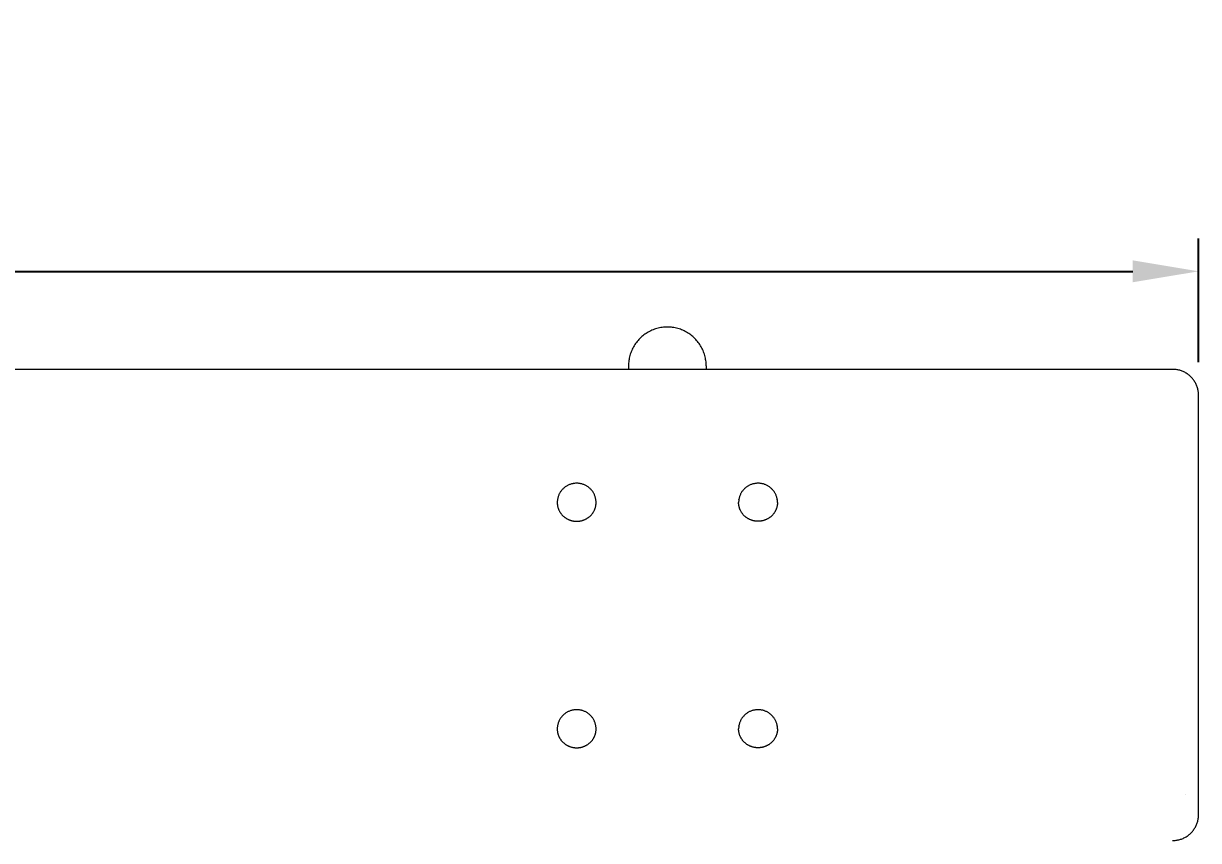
# Model space of a CAD drawing. Header units: inches. Extents: x -9 to 187, y -3 to 135.
# Drawn here: x 74.65 to 92.5, y 122.7 to 135.11 of the extents above; entities that cross this region are included whole.
import ezdxf

# ---------------------------------------------------------------- set-up
doc = ezdxf.new("R2010")
doc.units = ezdxf.units.IN
doc.layers.add('ZANO_R', color=7, linetype='Continuous', lineweight=0)
doc.layers.add('ZANO_W', color=1, linetype='Continuous', lineweight=0)
doc.styles.get("Standard").update_dxf_attribs({"font": 'arial.ttf'})
doc.dimstyles.new('amerykanie', dxfattribs={"dimtxt": 50, "dimasz": 50, "dimexe": 0.5, "dimexo": 0.5, "dimgap": 1, "dimtad": 1, "dimdec": 0, "dimzin": 0, "dimlunit": 5, "dimtxsty": 'Standard', "dimcen": 0.09, "dimclrd": 1, "dimclre": 1, "dimclrt": 1, "dimazin": 0, "dimtfac": 1, "dimtdec": 0, "dimtmove": 0, "dimatfit": 3, "dimfxl": 1, "dimtzin": 0, "dimarcsym": 1})

# ---------------------------------------------------------------- blocks, each defined once
blk = doc.blocks.new('*D356')
at = {"layer": 'ZANO_W', "color": 1, "lineweight": -2}
for p, q in [((-1.945, 129.968), (-1.945, 131.845)), ((92.504, 129.968), (92.504, 131.845)), ((-0.945, 131.345), (91.504, 131.345))]:
    blk.add_line(p, q, dxfattribs=at)
at = {"layer": 'ZANO_W', "color": 1}
for points in [[(-0.945, 131.512), (-0.945, 131.179), (-1.945, 131.345)], [(91.504, 131.179), (91.504, 131.512), (92.504, 131.345)]]:
    blk.add_solid(points, dxfattribs=at)
at = {"layer": 'ZANO_W', "color": 1, "insert": (45.279, 132.686), "char_height": 1.625, "attachment_point": 5}
blk.add_mtext('94 7/16', dxfattribs=at)

msp = doc.modelspace()

# ---------------------------------------------------------------- linework, layer by layer
at = {"layer": 'ZANO_R'}
for p, q in [((84.0301, 130.33974), (84.0156, 130.32573)), ((84.04507, 130.35325), (84.0301, 130.33974)), ((84.06049, 130.36624), (84.04507, 130.35325)), ((84.07635, 130.3787), (84.06049, 130.36624)), ((84.09262, 130.3906), (84.07635, 130.3787)), ((84.10929, 130.40195), (84.09262, 130.3906)), ((84.12634, 130.41272), (84.10929, 130.40195)), ((84.14374, 130.4229), (84.12634, 130.41272)), ((84.16149, 130.43248), (84.14374, 130.4229)), ((84.17954, 130.44145), (84.16149, 130.43248)), ((84.1979, 130.4498), (84.17954, 130.44145)), ((84.21653, 130.45751), (84.1979, 130.4498)), ((84.23541, 130.46459), (84.21653, 130.45751)), ((84.25452, 130.47102), (84.23541, 130.46459)), ((84.27384, 130.47679), (84.25452, 130.47102)), ((84.29335, 130.4819), (84.27384, 130.47679)), ((84.31302, 130.48633), (84.29335, 130.4819)), ((84.33283, 130.4901), (84.31302, 130.48633)), ((84.35275, 130.49319), (84.33283, 130.4901)), ((84.37277, 130.49559), (84.35275, 130.49319)), ((84.39286, 130.49731), (84.37277, 130.49559)), ((84.413, 130.49834), (84.39286, 130.49731)), ((84.43316, 130.49869), (84.413, 130.49834)), ((84.45332, 130.49834), (84.43316, 130.49869)), ((84.47346, 130.49731), (84.45332, 130.49834)), ((84.49355, 130.49559), (84.47346, 130.49731)), ((84.51357, 130.49319), (84.49355, 130.49559)), ((84.5335, 130.4901), (84.51357, 130.49319)), ((84.55331, 130.48633), (84.5335, 130.4901)), ((84.57297, 130.4819), (84.55331, 130.48633)), ((84.59248, 130.47679), (84.57297, 130.4819)), ((84.6118, 130.47102), (84.59248, 130.47679)), ((84.63091, 130.46459), (84.6118, 130.47102)), ((84.64979, 130.45751), (84.63091, 130.46459)), ((84.66842, 130.4498), (84.64979, 130.45751)), ((84.68678, 130.44145), (84.66842, 130.4498)), ((84.70484, 130.43248), (84.68678, 130.44145)), ((84.72258, 130.4229), (84.70484, 130.43248)), ((84.73998, 130.41272), (84.72258, 130.4229)), ((84.75703, 130.40195), (84.73998, 130.41272)), ((84.7737, 130.3906), (84.75703, 130.40195)), ((84.78997, 130.3787), (84.7737, 130.3906)), ((84.80583, 130.36624), (84.78997, 130.3787)), ((84.82125, 130.35325), (84.80583, 130.36624)), ((84.83622, 130.33974), (84.82125, 130.35325)), ((84.85072, 130.32573), (84.83622, 130.33974)), ((83.89988, 130.16179), (83.89153, 130.14343)), ((83.90885, 130.17985), (83.89988, 130.16179)), ((83.91843, 130.19759), (83.90885, 130.17985)), ((83.92861, 130.21499), (83.91843, 130.19759)), ((83.93938, 130.23204), (83.92861, 130.21499)), ((83.95073, 130.24871), (83.93938, 130.23204)), ((83.96264, 130.26498), (83.95073, 130.24871)), ((83.97509, 130.28084), (83.96264, 130.26498)), ((83.98808, 130.29626), (83.97509, 130.28084)), ((84.00159, 130.31123), (83.98808, 130.29626)), ((84.0156, 130.32573), (84.00159, 130.31123)), ((84.86473, 130.31123), (84.85072, 130.32573)), ((84.87824, 130.29626), (84.86473, 130.31123)), ((84.89123, 130.28084), (84.87824, 130.29626)), ((84.90369, 130.26498), (84.89123, 130.28084)), ((84.91559, 130.24871), (84.90369, 130.26498)), ((84.92694, 130.23204), (84.91559, 130.24871)), ((84.93771, 130.21499), (84.92694, 130.23204)), ((84.94789, 130.19759), (84.93771, 130.21499)), ((84.95747, 130.17985), (84.94789, 130.19759)), ((84.96644, 130.16179), (84.95747, 130.17985)), ((84.97479, 130.14343), (84.96644, 130.16179)), ((83.84815, 129.98858), (83.84574, 129.96856)), ((83.85123, 130.0085), (83.84815, 129.98858)), ((83.855, 130.02831), (83.85123, 130.0085)), ((83.85944, 130.04798), (83.855, 130.02831)), ((83.86454, 130.06749), (83.85944, 130.04798)), ((83.87031, 130.08681), (83.86454, 130.06749)), ((83.87674, 130.10592), (83.87031, 130.08681)), ((83.88382, 130.1248), (83.87674, 130.10592)), ((83.89153, 130.14343), (83.88382, 130.1248)), ((84.98251, 130.1248), (84.97479, 130.14343)), ((84.98958, 130.10592), (84.98251, 130.1248)), ((84.99601, 130.08681), (84.98958, 130.10592)), ((85.00178, 130.06749), (84.99601, 130.08681)), ((85.00689, 130.04798), (85.00178, 130.06749)), ((85.01133, 130.02831), (85.00689, 130.04798)), ((85.01509, 130.0085), (85.01133, 130.02831)), ((85.01818, 129.98858), (85.01509, 130.0085)), ((85.02058, 129.96856), (85.01818, 129.98858)), ((92.10987, 129.85596), (57.07259, 129.85596)), ((83.84299, 129.92833), (83.84265, 129.90817)), ((83.84265, 129.90817), (83.84265, 129.9081)), ((83.84265, 129.90812), (83.84265, 129.90656)), ((83.84265, 129.90656), (83.84265, 129.9049)), ((83.84265, 129.9049), (83.84265, 129.85596)), ((83.84402, 129.94847), (83.84299, 129.92833)), ((83.84574, 129.96856), (83.84402, 129.94847)), ((85.0223, 129.94847), (85.02058, 129.96856)), ((85.02333, 129.92833), (85.0223, 129.94847)), ((85.02368, 129.90817), (85.02333, 129.92833)), ((85.02368, 129.90817), (85.02368, 129.9081)), ((85.02368, 129.90812), (85.02368, 129.90656)), ((85.02368, 129.90656), (85.02368, 129.9049)), ((85.02368, 129.9049), (85.02368, 129.85596)), ((92.12351, 129.85582), (92.10987, 129.85596)), ((92.13714, 129.8552), (92.12351, 129.85582)), ((92.15073, 129.85412), (92.13714, 129.8552)), ((92.16428, 129.85255), (92.15073, 129.85412)), ((92.17777, 129.85052), (92.16428, 129.85255)), ((92.19118, 129.84801), (92.17777, 129.85052)), ((92.2045, 129.84504), (92.19118, 129.84801)), ((92.2177, 129.84161), (92.2045, 129.84504)), ((92.23077, 129.83772), (92.2177, 129.84161)), ((92.2437, 129.83337), (92.23077, 129.83772)), ((92.25647, 129.82858), (92.2437, 129.83337)), ((92.26907, 129.82334), (92.25647, 129.82858)), ((92.28147, 129.81767), (92.26907, 129.82334)), ((92.29367, 129.81156), (92.28147, 129.81767)), ((92.30565, 129.80504), (92.29367, 129.81156)), ((92.31739, 129.7981), (92.30565, 129.80504)), ((92.32889, 129.79075), (92.31739, 129.7981)), ((92.34012, 129.78301), (92.32889, 129.79075)), ((92.35108, 129.77488), (92.34012, 129.78301)), ((92.36174, 129.76638), (92.35108, 129.77488)), ((92.3721, 129.7575), (92.36174, 129.76638)), ((92.38214, 129.74827), (92.3721, 129.7575)), ((92.39186, 129.7387), (92.38214, 129.74827)), ((92.40124, 129.72879), (92.39186, 129.7387)), ((92.41026, 129.71856), (92.40124, 129.72879)), ((92.41892, 129.70803), (92.41026, 129.71856)), ((92.42721, 129.69719), (92.41892, 129.70803)), ((92.43512, 129.68608), (92.42721, 129.69719)), ((92.44263, 129.67469), (92.43512, 129.68608)), ((92.44975, 129.66305), (92.44263, 129.67469)), ((92.45645, 129.65117), (92.44975, 129.66305)), ((92.46273, 129.63906), (92.45645, 129.65117)), ((92.46859, 129.62674), (92.46273, 129.63906)), ((92.47401, 129.61422), (92.46859, 129.62674)), ((92.47899, 129.60153), (92.47401, 129.61422)), ((92.48353, 129.58866), (92.47899, 129.60153)), ((92.48761, 129.57565), (92.48353, 129.58866)), ((92.49124, 129.5625), (92.48761, 129.57565)), ((92.49441, 129.54923), (92.49124, 129.5625)), ((92.49711, 129.53586), (92.49441, 129.54923)), ((92.49934, 129.5224), (92.49711, 129.53586)), ((92.5011, 129.50887), (92.49934, 129.5224)), ((92.50239, 129.49529), (92.5011, 129.50887)), ((92.50321, 129.48168), (92.50239, 129.49529)), ((92.50355, 129.46804), (92.50321, 129.48168)), ((92.50355, 123.35357), (92.50355, 129.46804)), ((82.8236, 128.01524), (82.81738, 128.00713)), ((82.83009, 128.02313), (82.8236, 128.01524)), ((82.83686, 128.03079), (82.83009, 128.02313)), ((82.8439, 128.03821), (82.83686, 128.03079)), ((82.85118, 128.04538), (82.8439, 128.03821)), ((82.85872, 128.05229), (82.85118, 128.04538)), ((82.86649, 128.05894), (82.85872, 128.05229)), ((82.87448, 128.06531), (82.86649, 128.05894)), ((82.8827, 128.07139), (82.87448, 128.06531)), ((82.89112, 128.07719), (82.8827, 128.07139)), ((82.89974, 128.08268), (82.89112, 128.07719)), ((82.90854, 128.08788), (82.89974, 128.08268)), ((82.91752, 128.09276), (82.90854, 128.08788)), ((82.92667, 128.09733), (82.91752, 128.09276)), ((82.93597, 128.10157), (82.92667, 128.09733)), ((82.94541, 128.10549), (82.93597, 128.10157)), ((82.95498, 128.10908), (82.94541, 128.10549)), ((82.96467, 128.11233), (82.95498, 128.10908)), ((82.97447, 128.11524), (82.96467, 128.11233)), ((82.98437, 128.1178), (82.97447, 128.11524)), ((82.99435, 128.12002), (82.98437, 128.1178)), ((83.0044, 128.12189), (82.99435, 128.12002)), ((83.01451, 128.12341), (83.0044, 128.12189)), ((83.02466, 128.12457), (83.01451, 128.12341)), ((83.03486, 128.12538), (83.02466, 128.12457)), ((83.04507, 128.12584), (83.03486, 128.12538)), ((83.05529, 128.12593), (83.04507, 128.12584)), ((83.06551, 128.12584), (83.05529, 128.12593)), ((83.07572, 128.12538), (83.06551, 128.12584)), ((83.08592, 128.12457), (83.07572, 128.12538)), ((83.09607, 128.12341), (83.08592, 128.12457)), ((83.10618, 128.12189), (83.09607, 128.12341)), ((83.11623, 128.12002), (83.10618, 128.12189)), ((83.12621, 128.1178), (83.11623, 128.12002)), ((83.13611, 128.11524), (83.12621, 128.1178)), ((83.14591, 128.11233), (83.13611, 128.11524)), ((83.1556, 128.10908), (83.14591, 128.11233)), ((83.16517, 128.10549), (83.1556, 128.10908)), ((83.17461, 128.10157), (83.16517, 128.10549)), ((83.18391, 128.09733), (83.17461, 128.10157)), ((83.19306, 128.09276), (83.18391, 128.09733)), ((83.20204, 128.08788), (83.19306, 128.09276)), ((83.21084, 128.08268), (83.20204, 128.08788)), ((83.21946, 128.07719), (83.21084, 128.08268)), ((83.22788, 128.07139), (83.21946, 128.07719)), ((83.2361, 128.06531), (83.22788, 128.07139)), ((83.24409, 128.05894), (83.2361, 128.06531)), ((83.25186, 128.05229), (83.24409, 128.05894)), ((83.2594, 128.04538), (83.25186, 128.05229)), ((83.26668, 128.03821), (83.2594, 128.04538)), ((83.27372, 128.03079), (83.26668, 128.03821)), ((83.28049, 128.02313), (83.27372, 128.03079)), ((83.28698, 128.01524), (83.28049, 128.02313)), ((83.2932, 128.00713), (83.28698, 128.01524)), ((85.57934, 128.01524), (85.57312, 128.00713)), ((85.58584, 128.02313), (85.57934, 128.01524)), ((85.59261, 128.03079), (85.58584, 128.02313)), ((85.59964, 128.03821), (85.59261, 128.03079)), ((85.60693, 128.04538), (85.59964, 128.03821)), ((85.61446, 128.05229), (85.60693, 128.04538)), ((85.62223, 128.05894), (85.61446, 128.05229)), ((85.63023, 128.06531), (85.62223, 128.05894)), ((85.63844, 128.07139), (85.63023, 128.06531)), ((85.64686, 128.07719), (85.63844, 128.07139)), ((85.65548, 128.08268), (85.64686, 128.07719)), ((85.66428, 128.08788), (85.65548, 128.08268)), ((85.67326, 128.09276), (85.66428, 128.08788)), ((85.68241, 128.09733), (85.67326, 128.09276)), ((85.69171, 128.10157), (85.68241, 128.09733)), ((85.70115, 128.10549), (85.69171, 128.10157)), ((85.71072, 128.10908), (85.70115, 128.10549)), ((85.72042, 128.11233), (85.71072, 128.10908)), ((85.73022, 128.11524), (85.72042, 128.11233)), ((85.74011, 128.1178), (85.73022, 128.11524)), ((85.75009, 128.12002), (85.74011, 128.1178)), ((85.76014, 128.12189), (85.75009, 128.12002)), ((85.77025, 128.12341), (85.76014, 128.12189)), ((85.78041, 128.12457), (85.77025, 128.12341)), ((85.7906, 128.12538), (85.78041, 128.12457)), ((85.80081, 128.12584), (85.7906, 128.12538)), ((85.81103, 128.12593), (85.80081, 128.12584)), ((85.82125, 128.12584), (85.81103, 128.12593)), ((85.83147, 128.12538), (85.82125, 128.12584)), ((85.84166, 128.12457), (85.83147, 128.12538)), ((85.85181, 128.12341), (85.84166, 128.12457)), ((85.86192, 128.12189), (85.85181, 128.12341)), ((85.87197, 128.12002), (85.86192, 128.12189)), ((85.88195, 128.1178), (85.87197, 128.12002)), ((85.89185, 128.11524), (85.88195, 128.1178)), ((85.90165, 128.11233), (85.89185, 128.11524)), ((85.91134, 128.10908), (85.90165, 128.11233)), ((85.92091, 128.10549), (85.91134, 128.10908)), ((85.93035, 128.10157), (85.92091, 128.10549)), ((85.93965, 128.09733), (85.93035, 128.10157)), ((85.9488, 128.09276), (85.93965, 128.09733)), ((85.95778, 128.08788), (85.9488, 128.09276)), ((85.96659, 128.08268), (85.95778, 128.08788)), ((85.9752, 128.07719), (85.96659, 128.08268)), ((85.98363, 128.07139), (85.9752, 128.07719)), ((85.99184, 128.06531), (85.98363, 128.07139)), ((85.99984, 128.05894), (85.99184, 128.06531)), ((86.00761, 128.05229), (85.99984, 128.05894)), ((86.01514, 128.04538), (86.00761, 128.05229)), ((86.02243, 128.03821), (86.01514, 128.04538)), ((86.02946, 128.03079), (86.02243, 128.03821)), ((86.03623, 128.02313), (86.02946, 128.03079)), ((86.04273, 128.01524), (86.03623, 128.02313)), ((86.04894, 128.00713), (86.04273, 128.01524)), ((82.7603, 127.84567), (82.76003, 127.83545)), ((82.76003, 127.83545), (82.76011, 127.82908)), ((82.76091, 127.85587), (82.7603, 127.84567)), ((82.76189, 127.86605), (82.76091, 127.85587)), ((82.76322, 127.87618), (82.76189, 127.86605)), ((82.76378, 127.88096), (82.76276, 127.87434)), ((82.7649, 127.88626), (82.76322, 127.87618)), ((82.76693, 127.89628), (82.7649, 127.88626)), ((82.76932, 127.90622), (82.76693, 127.89628)), ((82.77204, 127.91608), (82.76932, 127.90622)), ((82.77511, 127.92583), (82.77204, 127.91608)), ((82.77852, 127.93547), (82.77511, 127.92583)), ((82.78226, 127.94498), (82.77852, 127.93547)), ((82.78633, 127.95436), (82.78226, 127.94498)), ((82.79073, 127.96359), (82.78633, 127.95436)), ((82.79544, 127.97266), (82.79073, 127.96359)), ((82.80047, 127.98156), (82.79544, 127.97266)), ((82.80581, 127.99027), (82.80047, 127.98156)), ((82.81145, 127.9988), (82.80581, 127.99027)), ((82.81738, 128.00713), (82.81145, 127.9988)), ((83.29913, 127.9988), (83.2932, 128.00713)), ((83.30477, 127.99027), (83.29913, 127.9988)), ((83.31011, 127.98156), (83.30477, 127.99027)), ((83.31514, 127.97266), (83.31011, 127.98156)), ((83.31985, 127.96359), (83.31514, 127.97266)), ((83.32425, 127.95436), (83.31985, 127.96359)), ((83.32832, 127.94498), (83.32425, 127.95436)), ((83.33206, 127.93547), (83.32832, 127.94498)), ((83.33547, 127.92583), (83.33206, 127.93547)), ((83.33854, 127.91608), (83.33547, 127.92583)), ((83.34126, 127.90622), (83.33854, 127.91608)), ((83.34365, 127.89628), (83.34126, 127.90622)), ((83.34568, 127.88626), (83.34365, 127.89628)), ((83.34736, 127.87618), (83.34568, 127.88626)), ((83.34782, 127.87434), (83.3468, 127.88096)), ((83.34869, 127.86605), (83.34736, 127.87618)), ((83.34967, 127.85587), (83.34869, 127.86605)), ((83.35028, 127.84567), (83.34967, 127.85587)), ((83.35055, 127.83545), (83.35028, 127.84567)), ((83.35047, 127.82908), (83.35055, 127.83545)), ((85.51604, 127.84567), (85.51578, 127.83545)), ((85.51585, 127.82908), (85.51578, 127.83545)), ((85.51666, 127.85587), (85.51604, 127.84567)), ((85.51763, 127.86605), (85.51666, 127.85587)), ((85.51896, 127.87618), (85.51763, 127.86605)), ((85.51851, 127.87434), (85.51952, 127.88096)), ((85.52064, 127.88626), (85.51896, 127.87618)), ((85.52268, 127.89628), (85.52064, 127.88626)), ((85.52506, 127.90622), (85.52268, 127.89628)), ((85.52778, 127.91608), (85.52506, 127.90622)), ((85.53085, 127.92583), (85.52778, 127.91608)), ((85.53426, 127.93547), (85.53085, 127.92583)), ((85.538, 127.94498), (85.53426, 127.93547)), ((85.54207, 127.95436), (85.538, 127.94498)), ((85.54647, 127.96359), (85.54207, 127.95436)), ((85.55119, 127.97266), (85.54647, 127.96359)), ((85.55621, 127.98156), (85.55119, 127.97266)), ((85.56155, 127.99027), (85.55621, 127.98156)), ((85.56719, 127.9988), (85.56155, 127.99027)), ((85.57312, 128.00713), (85.56719, 127.9988)), ((86.05488, 127.9988), (86.04894, 128.00713)), ((86.06051, 127.99027), (86.05488, 127.9988)), ((86.06585, 127.98156), (86.06051, 127.99027)), ((86.07088, 127.97266), (86.06585, 127.98156)), ((86.07559, 127.96359), (86.07088, 127.97266)), ((86.07999, 127.95436), (86.07559, 127.96359)), ((86.08406, 127.94498), (86.07999, 127.95436)), ((86.0878, 127.93547), (86.08406, 127.94498)), ((86.09121, 127.92583), (86.0878, 127.93547)), ((86.09428, 127.91608), (86.09121, 127.92583)), ((86.09701, 127.90622), (86.09428, 127.91608)), ((86.09939, 127.89628), (86.09701, 127.90622)), ((86.10142, 127.88626), (86.09939, 127.89628)), ((86.1031, 127.87618), (86.10142, 127.88626)), ((86.10254, 127.88096), (86.10356, 127.87434)), ((86.10443, 127.86605), (86.1031, 127.87618)), ((86.10541, 127.85587), (86.10443, 127.86605)), ((86.10603, 127.84567), (86.10541, 127.85587)), ((86.10629, 127.83545), (86.10603, 127.84567)), ((86.10629, 127.83545), (86.10622, 127.82908)), ((82.76011, 127.82908), (82.76033, 127.82267)), ((82.76033, 127.82267), (82.7607, 127.8162)), ((82.7607, 127.8162), (82.76123, 127.80969)), ((82.76123, 127.80969), (82.76191, 127.80314)), ((82.76191, 127.80314), (82.76276, 127.79655)), ((82.76276, 127.79655), (82.76378, 127.78994)), ((82.76378, 127.78994), (82.76496, 127.78329)), ((82.76496, 127.78329), (82.76632, 127.77663)), ((82.76632, 127.77663), (82.76784, 127.76995)), ((82.76784, 127.76995), (82.76955, 127.76327)), ((82.76955, 127.76327), (82.77143, 127.75658)), ((82.77143, 127.75658), (82.77349, 127.7499)), ((82.77349, 127.7499), (82.77573, 127.74323)), ((82.77573, 127.74323), (82.77816, 127.73658)), ((82.77816, 127.73658), (82.78076, 127.72995)), ((82.78076, 127.72995), (82.78355, 127.72335)), ((82.78355, 127.72335), (82.78653, 127.71679)), ((82.78653, 127.71679), (82.78968, 127.71027)), ((82.78968, 127.71027), (82.79302, 127.70381)), ((82.79302, 127.70381), (82.79654, 127.6974)), ((82.79654, 127.6974), (82.80023, 127.69106)), ((82.80023, 127.69106), (82.80411, 127.6848)), ((82.80411, 127.6848), (82.80816, 127.67861)), ((82.80816, 127.67861), (82.81239, 127.67251)), ((82.81239, 127.67251), (82.81678, 127.6665)), ((82.81678, 127.6665), (82.82134, 127.6606)), ((82.82134, 127.6606), (82.82607, 127.6548)), ((82.82607, 127.6548), (82.83095, 127.64911)), ((83.27963, 127.64911), (83.28451, 127.6548)), ((83.28451, 127.6548), (83.28924, 127.6606)), ((83.28924, 127.6606), (83.2938, 127.6665)), ((83.2938, 127.6665), (83.29819, 127.67251)), ((83.29819, 127.67251), (83.30242, 127.67861)), ((83.30242, 127.67861), (83.30647, 127.6848)), ((83.30647, 127.6848), (83.31035, 127.69106)), ((83.31035, 127.69106), (83.31404, 127.6974)), ((83.31404, 127.6974), (83.31756, 127.70381)), ((83.31756, 127.70381), (83.3209, 127.71027)), ((83.3209, 127.71027), (83.32405, 127.71679)), ((83.32405, 127.71679), (83.32703, 127.72335)), ((83.32703, 127.72335), (83.32982, 127.72995)), ((83.32982, 127.72995), (83.33242, 127.73658)), ((83.33242, 127.73658), (83.33485, 127.74323)), ((83.33485, 127.74323), (83.33709, 127.7499)), ((83.33709, 127.7499), (83.33915, 127.75658)), ((83.33915, 127.75658), (83.34103, 127.76327)), ((83.34103, 127.76327), (83.34274, 127.76995)), ((83.34274, 127.76995), (83.34426, 127.77663)), ((83.34426, 127.77663), (83.34562, 127.78329)), ((83.34562, 127.78329), (83.3468, 127.78994)), ((83.3468, 127.78994), (83.34782, 127.79655)), ((83.34782, 127.79655), (83.34867, 127.80314)), ((83.34867, 127.80314), (83.34935, 127.80969)), ((83.34935, 127.80969), (83.34988, 127.8162)), ((83.34988, 127.8162), (83.35025, 127.82267)), ((83.35025, 127.82267), (83.35047, 127.82908)), ((85.51607, 127.82267), (85.51585, 127.82908)), ((85.51644, 127.8162), (85.51607, 127.82267)), ((85.51697, 127.80969), (85.51644, 127.8162)), ((85.51766, 127.80314), (85.51697, 127.80969)), ((85.51851, 127.79655), (85.51766, 127.80314)), ((85.51952, 127.78994), (85.51851, 127.79655)), ((85.5207, 127.78329), (85.51952, 127.78994)), ((85.52206, 127.77663), (85.5207, 127.78329)), ((85.52359, 127.76995), (85.52206, 127.77663)), ((85.52529, 127.76327), (85.52359, 127.76995)), ((85.52717, 127.75658), (85.52529, 127.76327)), ((85.52923, 127.7499), (85.52717, 127.75658)), ((85.53148, 127.74323), (85.52923, 127.7499)), ((85.5339, 127.73658), (85.53148, 127.74323)), ((85.53651, 127.72995), (85.5339, 127.73658)), ((85.5393, 127.72335), (85.53651, 127.72995)), ((85.54227, 127.71679), (85.5393, 127.72335)), ((85.54542, 127.71027), (85.54227, 127.71679)), ((85.54876, 127.70381), (85.54542, 127.71027)), ((85.55228, 127.6974), (85.54876, 127.70381)), ((85.55598, 127.69106), (85.55228, 127.6974)), ((85.55985, 127.6848), (85.55598, 127.69106)), ((85.5639, 127.67861), (85.55985, 127.6848)), ((85.56813, 127.67251), (85.5639, 127.67861)), ((85.57252, 127.6665), (85.56813, 127.67251)), ((85.57708, 127.6606), (85.57252, 127.6665)), ((85.58181, 127.6548), (85.57708, 127.6606)), ((85.58669, 127.64911), (85.58181, 127.6548)), ((86.04026, 127.6548), (86.03537, 127.64911)), ((86.04498, 127.6606), (86.04026, 127.6548)), ((86.04954, 127.6665), (86.04498, 127.6606)), ((86.05394, 127.67251), (86.04954, 127.6665)), ((86.05816, 127.67861), (86.05394, 127.67251)), ((86.06221, 127.6848), (86.05816, 127.67861)), ((86.06609, 127.69106), (86.06221, 127.6848)), ((86.06979, 127.6974), (86.06609, 127.69106)), ((86.0733, 127.70381), (86.06979, 127.6974)), ((86.07664, 127.71027), (86.0733, 127.70381)), ((86.0798, 127.71679), (86.07664, 127.71027)), ((86.08277, 127.72335), (86.0798, 127.71679)), ((86.08556, 127.72995), (86.08277, 127.72335)), ((86.08817, 127.73658), (86.08556, 127.72995)), ((86.09059, 127.74323), (86.08817, 127.73658)), ((86.09283, 127.7499), (86.09059, 127.74323)), ((86.09489, 127.75658), (86.09283, 127.7499)), ((86.09677, 127.76327), (86.09489, 127.75658)), ((86.09848, 127.76995), (86.09677, 127.76327)), ((86.10001, 127.77663), (86.09848, 127.76995)), ((86.10136, 127.78329), (86.10001, 127.77663)), ((86.10254, 127.78994), (86.10136, 127.78329)), ((86.10356, 127.79655), (86.10254, 127.78994)), ((86.10441, 127.80314), (86.10356, 127.79655)), ((86.1051, 127.80969), (86.10441, 127.80314)), ((86.10562, 127.8162), (86.1051, 127.80969)), ((86.106, 127.82267), (86.10562, 127.8162)), ((86.10622, 127.82908), (86.106, 127.82267)), ((82.83095, 127.64911), (82.83599, 127.64354)), ((82.83599, 127.64354), (82.84118, 127.63809)), ((82.84118, 127.63809), (82.84651, 127.63278)), ((82.84651, 127.63278), (82.85199, 127.6276)), ((82.85199, 127.6276), (82.85759, 127.62257)), ((82.85759, 127.62257), (82.86333, 127.61768)), ((82.86333, 127.61768), (82.86919, 127.61293)), ((82.86919, 127.61293), (82.87517, 127.60835)), ((82.87517, 127.60835), (82.88125, 127.60392)), ((82.88125, 127.60392), (82.88744, 127.59965)), ((82.88744, 127.59965), (82.89372, 127.59555)), ((82.89372, 127.59555), (82.9001, 127.59162)), ((82.9001, 127.59162), (82.90655, 127.58786)), ((82.90655, 127.58786), (82.91308, 127.58427)), ((82.91308, 127.58427), (82.91968, 127.58085)), ((82.91968, 127.58085), (82.92634, 127.57761)), ((82.92634, 127.57761), (82.93305, 127.57455)), ((82.93305, 127.57455), (82.93981, 127.57167)), ((82.93981, 127.57167), (82.94661, 127.56896)), ((82.94661, 127.56896), (82.95344, 127.56643)), ((82.95344, 127.56643), (82.96029, 127.56408)), ((82.96029, 127.56408), (82.96716, 127.5619)), ((82.96716, 127.5619), (82.97405, 127.5599)), ((82.97405, 127.5599), (82.98094, 127.55807)), ((82.98094, 127.55807), (82.98782, 127.55642)), ((82.98782, 127.55642), (82.9947, 127.55493)), ((82.9947, 127.55493), (83.00156, 127.55362)), ((83.00156, 127.55362), (83.00841, 127.55247)), ((83.00841, 127.55247), (83.01523, 127.55149)), ((83.01523, 127.55149), (83.02201, 127.55066)), ((83.02201, 127.55066), (83.02876, 127.54999)), ((83.02876, 127.54999), (83.03547, 127.54948)), ((83.03547, 127.54948), (83.04213, 127.54912)), ((83.04213, 127.54912), (83.04874, 127.54891)), ((83.04874, 127.54891), (83.05529, 127.54883)), ((83.05529, 127.54883), (83.06184, 127.54891)), ((83.06184, 127.54891), (83.06845, 127.54912)), ((83.06845, 127.54912), (83.07511, 127.54948)), ((83.07511, 127.54948), (83.08182, 127.54999)), ((83.08182, 127.54999), (83.08857, 127.55066)), ((83.08857, 127.55066), (83.09536, 127.55149)), ((83.09536, 127.55149), (83.10217, 127.55247)), ((83.10217, 127.55247), (83.10902, 127.55362)), ((83.10902, 127.55362), (83.11588, 127.55493)), ((83.11588, 127.55493), (83.12276, 127.55642)), ((83.12276, 127.55642), (83.12964, 127.55807)), ((83.12964, 127.55807), (83.13653, 127.5599)), ((83.13653, 127.5599), (83.14342, 127.5619)), ((83.14342, 127.5619), (83.15029, 127.56408)), ((83.15029, 127.56408), (83.15714, 127.56643)), ((83.15714, 127.56643), (83.16397, 127.56896)), ((83.16397, 127.56896), (83.17077, 127.57167)), ((83.17077, 127.57167), (83.17753, 127.57455)), ((83.17753, 127.57455), (83.18424, 127.57761)), ((83.18424, 127.57761), (83.1909, 127.58085)), ((83.1909, 127.58085), (83.1975, 127.58427)), ((83.1975, 127.58427), (83.20403, 127.58786)), ((83.20403, 127.58786), (83.21048, 127.59162)), ((83.21048, 127.59162), (83.21686, 127.59555)), ((83.21686, 127.59555), (83.22314, 127.59965)), ((83.22314, 127.59965), (83.22933, 127.60392)), ((83.22933, 127.60392), (83.23541, 127.60835)), ((83.23541, 127.60835), (83.24139, 127.61293)), ((83.24139, 127.61293), (83.24725, 127.61768)), ((83.24725, 127.61768), (83.25299, 127.62257)), ((83.25299, 127.62257), (83.25859, 127.6276)), ((83.25859, 127.6276), (83.26407, 127.63278)), ((83.26407, 127.63278), (83.2694, 127.63809)), ((83.2694, 127.63809), (83.27459, 127.64354)), ((83.27459, 127.64354), (83.27963, 127.64911)), ((85.59173, 127.64354), (85.58669, 127.64911)), ((85.59692, 127.63809), (85.59173, 127.64354)), ((85.60225, 127.63278), (85.59692, 127.63809)), ((85.60773, 127.6276), (85.60225, 127.63278)), ((85.61334, 127.62257), (85.60773, 127.6276)), ((85.61907, 127.61768), (85.61334, 127.62257)), ((85.62493, 127.61293), (85.61907, 127.61768)), ((85.63091, 127.60835), (85.62493, 127.61293)), ((85.63699, 127.60392), (85.63091, 127.60835)), ((85.64318, 127.59965), (85.63699, 127.60392)), ((85.64946, 127.59555), (85.64318, 127.59965)), ((85.65584, 127.59162), (85.64946, 127.59555)), ((85.66229, 127.58786), (85.65584, 127.59162)), ((85.66882, 127.58427), (85.66229, 127.58786)), ((85.67542, 127.58085), (85.66882, 127.58427)), ((85.68208, 127.57761), (85.67542, 127.58085)), ((85.68879, 127.57455), (85.68208, 127.57761)), ((85.69555, 127.57167), (85.68879, 127.57455)), ((85.70235, 127.56896), (85.69555, 127.57167)), ((85.70918, 127.56643), (85.70235, 127.56896)), ((85.71603, 127.56408), (85.70918, 127.56643)), ((85.72291, 127.5619), (85.71603, 127.56408)), ((85.72979, 127.5599), (85.72291, 127.5619)), ((85.73668, 127.55807), (85.72979, 127.5599)), ((85.74356, 127.55642), (85.73668, 127.55807)), ((85.75044, 127.55493), (85.74356, 127.55642)), ((85.75731, 127.55362), (85.75044, 127.55493)), ((85.76415, 127.55247), (85.75731, 127.55362)), ((85.77097, 127.55149), (85.76415, 127.55247)), ((85.77775, 127.55066), (85.77097, 127.55149)), ((85.7845, 127.54999), (85.77775, 127.55066)), ((85.79121, 127.54948), (85.7845, 127.54999)), ((85.79787, 127.54912), (85.79121, 127.54948)), ((85.80448, 127.54891), (85.79787, 127.54912)), ((85.81103, 127.54883), (85.80448, 127.54891)), ((85.81759, 127.54891), (85.81103, 127.54883)), ((85.82419, 127.54912), (85.81759, 127.54891)), ((85.83086, 127.54948), (85.82419, 127.54912)), ((85.83756, 127.54999), (85.83086, 127.54948)), ((85.84431, 127.55066), (85.83756, 127.54999)), ((85.8511, 127.55149), (85.84431, 127.55066)), ((85.85791, 127.55247), (85.8511, 127.55149)), ((85.86476, 127.55362), (85.85791, 127.55247)), ((85.87162, 127.55493), (85.86476, 127.55362)), ((85.8785, 127.55642), (85.87162, 127.55493)), ((85.88539, 127.55807), (85.8785, 127.55642)), ((85.89227, 127.5599), (85.88539, 127.55807)), ((85.89916, 127.5619), (85.89227, 127.5599)), ((85.90603, 127.56408), (85.89916, 127.5619)), ((85.91289, 127.56643), (85.90603, 127.56408)), ((85.91971, 127.56896), (85.91289, 127.56643)), ((85.92651, 127.57167), (85.91971, 127.56896)), ((85.93327, 127.57455), (85.92651, 127.57167)), ((85.93998, 127.57761), (85.93327, 127.57455)), ((85.94664, 127.58085), (85.93998, 127.57761)), ((85.95324, 127.58427), (85.94664, 127.58085)), ((85.95977, 127.58786), (85.95324, 127.58427)), ((85.96623, 127.59162), (85.95977, 127.58786)), ((85.9726, 127.59555), (85.96623, 127.59162)), ((85.97888, 127.59965), (85.9726, 127.59555)), ((85.98507, 127.60392), (85.97888, 127.59965)), ((85.99116, 127.60835), (85.98507, 127.60392)), ((85.99713, 127.61293), (85.99116, 127.60835)), ((86.00299, 127.61768), (85.99713, 127.61293)), ((86.00873, 127.62257), (86.00299, 127.61768)), ((86.01434, 127.6276), (86.00873, 127.62257)), ((86.01981, 127.63278), (86.01434, 127.6276)), ((86.02514, 127.63809), (86.01981, 127.63278)), ((86.03033, 127.64354), (86.02514, 127.63809)), ((86.03537, 127.64911), (86.03033, 127.64354)), ((82.86649, 124.61955), (82.85872, 124.6129)), ((82.87448, 124.62592), (82.86649, 124.61955)), ((82.8827, 124.632), (82.87448, 124.62592)), ((82.89112, 124.6378), (82.8827, 124.632)), ((82.89974, 124.6433), (82.89112, 124.6378)), ((82.90854, 124.64849), (82.89974, 124.6433)), ((82.91752, 124.65337), (82.90854, 124.64849)), ((82.92667, 124.65794), (82.91752, 124.65337)), ((82.93597, 124.66219), (82.92667, 124.65794)), ((82.94541, 124.6661), (82.93597, 124.66219)), ((82.95498, 124.66969), (82.94541, 124.6661)), ((82.96467, 124.67294), (82.95498, 124.66969)), ((82.97447, 124.67585), (82.96467, 124.67294)), ((82.98437, 124.67842), (82.97447, 124.67585)), ((82.99435, 124.68063), (82.98437, 124.67842)), ((83.0044, 124.6825), (82.99435, 124.68063)), ((83.01451, 124.68402), (83.0044, 124.6825)), ((83.02466, 124.68519), (83.01451, 124.68402)), ((83.03486, 124.68599), (83.02466, 124.68519)), ((83.04507, 124.68645), (83.03486, 124.68599)), ((83.05529, 124.68654), (83.04507, 124.68645)), ((83.06551, 124.68645), (83.05529, 124.68654)), ((83.07572, 124.68599), (83.06551, 124.68645)), ((83.08592, 124.68519), (83.07572, 124.68599)), ((83.09607, 124.68402), (83.08592, 124.68519)), ((83.10618, 124.6825), (83.09607, 124.68402)), ((83.11623, 124.68063), (83.10618, 124.6825)), ((83.12621, 124.67842), (83.11623, 124.68063)), ((83.13611, 124.67585), (83.12621, 124.67842)), ((83.14591, 124.67294), (83.13611, 124.67585)), ((83.1556, 124.66969), (83.14591, 124.67294)), ((83.16517, 124.6661), (83.1556, 124.66969)), ((83.17461, 124.66219), (83.16517, 124.6661)), ((83.18391, 124.65794), (83.17461, 124.66219)), ((83.19306, 124.65337), (83.18391, 124.65794)), ((83.20204, 124.64849), (83.19306, 124.65337)), ((83.21084, 124.6433), (83.20204, 124.64849)), ((83.21946, 124.6378), (83.21084, 124.6433)), ((83.22788, 124.632), (83.21946, 124.6378)), ((83.2361, 124.62592), (83.22788, 124.632)), ((83.24409, 124.61955), (83.2361, 124.62592)), ((83.25186, 124.6129), (83.24409, 124.61955)), ((85.62223, 124.61955), (85.61446, 124.6129)), ((85.63023, 124.62592), (85.62223, 124.61955)), ((85.63844, 124.632), (85.63023, 124.62592)), ((85.64686, 124.6378), (85.63844, 124.632)), ((85.65548, 124.6433), (85.64686, 124.6378)), ((85.66428, 124.64849), (85.65548, 124.6433)), ((85.67326, 124.65337), (85.66428, 124.64849)), ((85.68241, 124.65794), (85.67326, 124.65337)), ((85.69171, 124.66219), (85.68241, 124.65794)), ((85.70115, 124.6661), (85.69171, 124.66219)), ((85.71072, 124.66969), (85.70115, 124.6661)), ((85.72042, 124.67294), (85.71072, 124.66969)), ((85.73022, 124.67585), (85.72042, 124.67294)), ((85.74011, 124.67842), (85.73022, 124.67585)), ((85.75009, 124.68063), (85.74011, 124.67842)), ((85.76014, 124.6825), (85.75009, 124.68063)), ((85.77025, 124.68402), (85.76014, 124.6825)), ((85.78041, 124.68519), (85.77025, 124.68402)), ((85.7906, 124.68599), (85.78041, 124.68519)), ((85.80081, 124.68645), (85.7906, 124.68599)), ((85.81103, 124.68654), (85.80081, 124.68645)), ((85.82125, 124.68645), (85.81103, 124.68654)), ((85.83147, 124.68599), (85.82125, 124.68645)), ((85.84166, 124.68519), (85.83147, 124.68599)), ((85.85181, 124.68402), (85.84166, 124.68519)), ((85.86192, 124.6825), (85.85181, 124.68402)), ((85.87197, 124.68063), (85.86192, 124.6825)), ((85.88195, 124.67842), (85.87197, 124.68063)), ((85.89185, 124.67585), (85.88195, 124.67842)), ((85.90165, 124.67294), (85.89185, 124.67585)), ((85.91134, 124.66969), (85.90165, 124.67294)), ((85.92091, 124.6661), (85.91134, 124.66969)), ((85.93035, 124.66219), (85.92091, 124.6661)), ((85.93965, 124.65794), (85.93035, 124.66219)), ((85.9488, 124.65337), (85.93965, 124.65794)), ((85.95778, 124.64849), (85.9488, 124.65337)), ((85.96659, 124.6433), (85.95778, 124.64849)), ((85.9752, 124.6378), (85.96659, 124.6433)), ((85.98363, 124.632), (85.9752, 124.6378)), ((85.99184, 124.62592), (85.98363, 124.632)), ((85.99984, 124.61955), (85.99184, 124.62592)), ((86.00761, 124.6129), (85.99984, 124.61955)), ((82.76378, 124.44157), (82.76276, 124.43495)), ((82.7649, 124.44688), (82.76322, 124.43679)), ((82.76693, 124.45689), (82.7649, 124.44688)), ((82.76932, 124.46684), (82.76693, 124.45689)), ((82.77204, 124.47669), (82.76932, 124.46684)), ((82.77511, 124.48644), (82.77204, 124.47669)), ((82.77852, 124.49608), (82.77511, 124.48644)), ((82.78226, 124.50559), (82.77852, 124.49608)), ((82.78633, 124.51497), (82.78226, 124.50559)), ((82.79073, 124.5242), (82.78633, 124.51497)), ((82.79544, 124.53327), (82.79073, 124.5242)), ((82.80047, 124.54217), (82.79544, 124.53327)), ((82.80581, 124.55089), (82.80047, 124.54217)), ((82.81145, 124.55941), (82.80581, 124.55089)), ((82.81738, 124.56774), (82.81145, 124.55941)), ((82.8236, 124.57585), (82.81738, 124.56774)), ((82.83009, 124.58375), (82.8236, 124.57585)), ((82.83686, 124.59141), (82.83009, 124.58375)), ((82.8439, 124.59882), (82.83686, 124.59141)), ((82.85118, 124.60599), (82.8439, 124.59882)), ((82.85872, 124.6129), (82.85118, 124.60599)), ((83.2594, 124.60599), (83.25186, 124.6129)), ((83.26668, 124.59882), (83.2594, 124.60599)), ((83.27372, 124.59141), (83.26668, 124.59882)), ((83.28049, 124.58375), (83.27372, 124.59141)), ((83.28698, 124.57585), (83.28049, 124.58375)), ((83.2932, 124.56774), (83.28698, 124.57585)), ((83.29913, 124.55941), (83.2932, 124.56774)), ((83.30477, 124.55089), (83.29913, 124.55941)), ((83.31011, 124.54217), (83.30477, 124.55089)), ((83.31514, 124.53327), (83.31011, 124.54217)), ((83.31985, 124.5242), (83.31514, 124.53327)), ((83.32425, 124.51497), (83.31985, 124.5242)), ((83.32832, 124.50559), (83.32425, 124.51497)), ((83.33206, 124.49608), (83.32832, 124.50559)), ((83.33547, 124.48644), (83.33206, 124.49608)), ((83.33854, 124.47669), (83.33547, 124.48644)), ((83.34126, 124.46684), (83.33854, 124.47669)), ((83.34365, 124.45689), (83.34126, 124.46684)), ((83.34568, 124.44688), (83.34365, 124.45689)), ((83.34736, 124.43679), (83.34568, 124.44688)), ((83.34782, 124.43495), (83.3468, 124.44157)), ((85.51851, 124.43495), (85.51952, 124.44157)), ((85.52064, 124.44688), (85.51896, 124.43679)), ((85.52268, 124.45689), (85.52064, 124.44688)), ((85.52506, 124.46684), (85.52268, 124.45689)), ((85.52778, 124.47669), (85.52506, 124.46684)), ((85.53085, 124.48644), (85.52778, 124.47669)), ((85.53426, 124.49608), (85.53085, 124.48644)), ((85.538, 124.50559), (85.53426, 124.49608)), ((85.54207, 124.51497), (85.538, 124.50559)), ((85.54647, 124.5242), (85.54207, 124.51497)), ((85.55119, 124.53327), (85.54647, 124.5242)), ((85.55621, 124.54217), (85.55119, 124.53327)), ((85.56155, 124.55089), (85.55621, 124.54217)), ((85.56719, 124.55941), (85.56155, 124.55089)), ((85.57312, 124.56774), (85.56719, 124.55941)), ((85.57934, 124.57585), (85.57312, 124.56774)), ((85.58584, 124.58375), (85.57934, 124.57585)), ((85.59261, 124.59141), (85.58584, 124.58375)), ((85.59964, 124.59882), (85.59261, 124.59141)), ((85.60693, 124.60599), (85.59964, 124.59882)), ((85.61446, 124.6129), (85.60693, 124.60599)), ((86.01514, 124.60599), (86.00761, 124.6129)), ((86.02243, 124.59882), (86.01514, 124.60599)), ((86.02946, 124.59141), (86.02243, 124.59882)), ((86.03623, 124.58375), (86.02946, 124.59141)), ((86.04273, 124.57585), (86.03623, 124.58375)), ((86.04894, 124.56774), (86.04273, 124.57585)), ((86.05488, 124.55941), (86.04894, 124.56774)), ((86.06051, 124.55089), (86.05488, 124.55941)), ((86.06585, 124.54217), (86.06051, 124.55089)), ((86.07088, 124.53327), (86.06585, 124.54217)), ((86.07559, 124.5242), (86.07088, 124.53327)), ((86.07999, 124.51497), (86.07559, 124.5242)), ((86.08406, 124.50559), (86.07999, 124.51497)), ((86.0878, 124.49608), (86.08406, 124.50559)), ((86.09121, 124.48644), (86.0878, 124.49608)), ((86.09428, 124.47669), (86.09121, 124.48644)), ((86.09701, 124.46684), (86.09428, 124.47669)), ((86.09939, 124.45689), (86.09701, 124.46684)), ((86.10142, 124.44688), (86.09939, 124.45689)), ((86.1031, 124.43679), (86.10142, 124.44688)), ((86.10254, 124.44157), (86.10356, 124.43495)), ((82.7603, 124.40628), (82.76003, 124.39606)), ((82.76003, 124.39606), (82.76011, 124.3897)), ((82.76011, 124.3897), (82.76033, 124.38328)), ((82.76091, 124.41648), (82.7603, 124.40628)), ((82.76033, 124.38328), (82.7607, 124.37682)), ((82.7607, 124.37682), (82.76123, 124.3703)), ((82.76189, 124.42666), (82.76091, 124.41648)), ((82.76123, 124.3703), (82.76191, 124.36375)), ((82.76322, 124.43679), (82.76189, 124.42666)), ((82.76191, 124.36375), (82.76276, 124.35717)), ((82.76276, 124.35717), (82.76378, 124.35055)), ((82.76378, 124.35055), (82.76496, 124.34391)), ((82.76496, 124.34391), (82.76632, 124.33724)), ((82.76632, 124.33724), (82.76784, 124.33057)), ((82.76784, 124.33057), (82.76955, 124.32388)), ((82.76955, 124.32388), (82.77143, 124.31719)), ((82.77143, 124.31719), (82.77349, 124.31051)), ((82.77349, 124.31051), (82.77573, 124.30384)), ((82.77573, 124.30384), (82.77816, 124.29719)), ((82.77816, 124.29719), (82.78076, 124.29056)), ((82.78076, 124.29056), (82.78355, 124.28396)), ((82.78355, 124.28396), (82.78653, 124.2774)), ((82.78653, 124.2774), (82.78968, 124.27088)), ((82.78968, 124.27088), (82.79302, 124.26442)), ((82.79302, 124.26442), (82.79654, 124.25801)), ((83.31404, 124.25801), (83.31756, 124.26442)), ((83.31756, 124.26442), (83.3209, 124.27088)), ((83.3209, 124.27088), (83.32405, 124.2774)), ((83.32405, 124.2774), (83.32703, 124.28396)), ((83.32703, 124.28396), (83.32982, 124.29056)), ((83.32982, 124.29056), (83.33242, 124.29719)), ((83.33242, 124.29719), (83.33485, 124.30384)), ((83.33485, 124.30384), (83.33709, 124.31051)), ((83.33709, 124.31051), (83.33915, 124.31719)), ((83.33915, 124.31719), (83.34103, 124.32388)), ((83.34103, 124.32388), (83.34274, 124.33057)), ((83.34274, 124.33057), (83.34426, 124.33724)), ((83.34426, 124.33724), (83.34562, 124.34391)), ((83.34562, 124.34391), (83.3468, 124.35055)), ((83.3468, 124.35055), (83.34782, 124.35717)), ((83.34869, 124.42666), (83.34736, 124.43679)), ((83.34782, 124.35717), (83.34867, 124.36375)), ((83.34867, 124.36375), (83.34935, 124.3703)), ((83.34967, 124.41648), (83.34869, 124.42666)), ((83.34935, 124.3703), (83.34988, 124.37682)), ((83.35028, 124.40628), (83.34967, 124.41648)), ((83.34988, 124.37682), (83.35025, 124.38328)), ((83.35025, 124.38328), (83.35047, 124.3897)), ((83.35055, 124.39606), (83.35028, 124.40628)), ((83.35047, 124.3897), (83.35055, 124.39606)), ((85.51604, 124.40628), (85.51578, 124.39606)), ((85.51585, 124.3897), (85.51578, 124.39606)), ((85.51607, 124.38328), (85.51585, 124.3897)), ((85.51666, 124.41648), (85.51604, 124.40628)), ((85.51644, 124.37682), (85.51607, 124.38328)), ((85.51697, 124.3703), (85.51644, 124.37682)), ((85.51763, 124.42666), (85.51666, 124.41648)), ((85.51766, 124.36375), (85.51697, 124.3703)), ((85.51896, 124.43679), (85.51763, 124.42666)), ((85.51851, 124.35717), (85.51766, 124.36375)), ((85.51952, 124.35055), (85.51851, 124.35717)), ((85.5207, 124.34391), (85.51952, 124.35055)), ((85.52206, 124.33724), (85.5207, 124.34391)), ((85.52359, 124.33057), (85.52206, 124.33724)), ((85.52529, 124.32388), (85.52359, 124.33057)), ((85.52717, 124.31719), (85.52529, 124.32388)), ((85.52923, 124.31051), (85.52717, 124.31719)), ((85.53148, 124.30384), (85.52923, 124.31051)), ((85.5339, 124.29719), (85.53148, 124.30384)), ((85.53651, 124.29056), (85.5339, 124.29719)), ((85.5393, 124.28396), (85.53651, 124.29056)), ((85.54227, 124.2774), (85.5393, 124.28396)), ((85.54542, 124.27088), (85.54227, 124.2774)), ((85.54876, 124.26442), (85.54542, 124.27088)), ((85.55228, 124.25801), (85.54876, 124.26442)), ((86.0733, 124.26442), (86.06979, 124.25801)), ((86.07664, 124.27088), (86.0733, 124.26442)), ((86.0798, 124.2774), (86.07664, 124.27088)), ((86.08277, 124.28396), (86.0798, 124.2774)), ((86.08556, 124.29056), (86.08277, 124.28396)), ((86.08817, 124.29719), (86.08556, 124.29056)), ((86.09059, 124.30384), (86.08817, 124.29719)), ((86.09283, 124.31051), (86.09059, 124.30384)), ((86.09489, 124.31719), (86.09283, 124.31051)), ((86.09677, 124.32388), (86.09489, 124.31719)), ((86.09848, 124.33057), (86.09677, 124.32388)), ((86.10001, 124.33724), (86.09848, 124.33057)), ((86.10136, 124.34391), (86.10001, 124.33724)), ((86.10254, 124.35055), (86.10136, 124.34391)), ((86.10356, 124.35717), (86.10254, 124.35055)), ((86.10443, 124.42666), (86.1031, 124.43679)), ((86.10441, 124.36375), (86.10356, 124.35717)), ((86.1051, 124.3703), (86.10441, 124.36375)), ((86.10541, 124.41648), (86.10443, 124.42666)), ((86.10562, 124.37682), (86.1051, 124.3703)), ((86.10603, 124.40628), (86.10541, 124.41648)), ((86.106, 124.38328), (86.10562, 124.37682)), ((86.10622, 124.3897), (86.106, 124.38328)), ((86.10629, 124.39606), (86.10603, 124.40628)), ((86.10629, 124.39606), (86.10622, 124.3897)), ((82.79654, 124.25801), (82.80023, 124.25167)), ((82.80023, 124.25167), (82.80411, 124.24541)), ((82.80411, 124.24541), (82.80816, 124.23922)), ((82.80816, 124.23922), (82.81239, 124.23312)), ((82.81239, 124.23312), (82.81678, 124.22711)), ((82.81678, 124.22711), (82.82134, 124.22121)), ((82.82134, 124.22121), (82.82607, 124.21541)), ((82.82607, 124.21541), (82.83095, 124.20972)), ((82.83095, 124.20972), (82.83599, 124.20415)), ((82.83599, 124.20415), (82.84118, 124.19871)), ((82.84118, 124.19871), (82.84651, 124.19339)), ((82.84651, 124.19339), (82.85199, 124.18822)), ((82.85199, 124.18822), (82.85759, 124.18318)), ((82.85759, 124.18318), (82.86333, 124.17829)), ((82.86333, 124.17829), (82.86919, 124.17355)), ((82.86919, 124.17355), (82.87517, 124.16896)), ((82.87517, 124.16896), (82.88125, 124.16453)), ((82.88125, 124.16453), (82.88744, 124.16027)), ((82.88744, 124.16027), (82.89372, 124.15617)), ((82.89372, 124.15617), (82.9001, 124.15223)), ((82.9001, 124.15223), (82.90655, 124.14847)), ((82.90655, 124.14847), (82.91308, 124.14488)), ((82.91308, 124.14488), (82.91968, 124.14147)), ((82.91968, 124.14147), (82.92634, 124.13823)), ((82.92634, 124.13823), (82.93305, 124.13516)), ((82.93305, 124.13516), (82.93981, 124.13228)), ((82.93981, 124.13228), (82.94661, 124.12957)), ((82.94661, 124.12957), (82.95344, 124.12704)), ((82.95344, 124.12704), (82.96029, 124.12469)), ((82.96029, 124.12469), (82.96716, 124.12251)), ((82.96716, 124.12251), (82.97405, 124.12051)), ((82.97405, 124.12051), (82.98094, 124.11868)), ((82.98094, 124.11868), (82.98782, 124.11703)), ((82.98782, 124.11703), (82.9947, 124.11555)), ((82.9947, 124.11555), (83.00156, 124.11423)), ((83.00156, 124.11423), (83.00841, 124.11308)), ((83.00841, 124.11308), (83.01523, 124.1121)), ((83.01523, 124.1121), (83.02201, 124.11127)), ((83.02201, 124.11127), (83.02876, 124.11061)), ((83.02876, 124.11061), (83.03547, 124.11009)), ((83.03547, 124.11009), (83.04213, 124.10973)), ((83.04213, 124.10973), (83.04874, 124.10952)), ((83.04874, 124.10952), (83.05529, 124.10945)), ((83.05529, 124.10945), (83.06184, 124.10952)), ((83.06184, 124.10952), (83.06845, 124.10973)), ((83.06845, 124.10973), (83.07511, 124.11009)), ((83.07511, 124.11009), (83.08182, 124.11061)), ((83.08182, 124.11061), (83.08857, 124.11127)), ((83.08857, 124.11127), (83.09536, 124.1121)), ((83.09536, 124.1121), (83.10217, 124.11308)), ((83.10217, 124.11308), (83.10902, 124.11423)), ((83.10902, 124.11423), (83.11588, 124.11555)), ((83.11588, 124.11555), (83.12276, 124.11703)), ((83.12276, 124.11703), (83.12964, 124.11868)), ((83.12964, 124.11868), (83.13653, 124.12051)), ((83.13653, 124.12051), (83.14342, 124.12251)), ((83.14342, 124.12251), (83.15029, 124.12469)), ((83.15029, 124.12469), (83.15714, 124.12704)), ((83.15714, 124.12704), (83.16397, 124.12957)), ((83.16397, 124.12957), (83.17077, 124.13228)), ((83.17077, 124.13228), (83.17753, 124.13516)), ((83.17753, 124.13516), (83.18424, 124.13823)), ((83.18424, 124.13823), (83.1909, 124.14147)), ((83.1909, 124.14147), (83.1975, 124.14488)), ((83.1975, 124.14488), (83.20403, 124.14847)), ((83.20403, 124.14847), (83.21048, 124.15223)), ((83.21048, 124.15223), (83.21686, 124.15617)), ((83.21686, 124.15617), (83.22314, 124.16027)), ((83.22314, 124.16027), (83.22933, 124.16453)), ((83.22933, 124.16453), (83.23541, 124.16896)), ((83.23541, 124.16896), (83.24139, 124.17355)), ((83.24139, 124.17355), (83.24725, 124.17829)), ((83.24725, 124.17829), (83.25299, 124.18318)), ((83.25299, 124.18318), (83.25859, 124.18822)), ((83.25859, 124.18822), (83.26407, 124.19339)), ((83.26407, 124.19339), (83.2694, 124.19871)), ((83.2694, 124.19871), (83.27459, 124.20415)), ((83.27459, 124.20415), (83.27963, 124.20972)), ((83.27963, 124.20972), (83.28451, 124.21541)), ((83.28451, 124.21541), (83.28924, 124.22121)), ((83.28924, 124.22121), (83.2938, 124.22711)), ((83.2938, 124.22711), (83.29819, 124.23312)), ((83.29819, 124.23312), (83.30242, 124.23922)), ((83.30242, 124.23922), (83.30647, 124.24541)), ((83.30647, 124.24541), (83.31035, 124.25167)), ((83.31035, 124.25167), (83.31404, 124.25801)), ((85.55598, 124.25167), (85.55228, 124.25801)), ((85.55985, 124.24541), (85.55598, 124.25167)), ((85.5639, 124.23922), (85.55985, 124.24541)), ((85.56813, 124.23312), (85.5639, 124.23922)), ((85.57252, 124.22711), (85.56813, 124.23312)), ((85.57708, 124.22121), (85.57252, 124.22711)), ((85.58181, 124.21541), (85.57708, 124.22121)), ((85.58669, 124.20972), (85.58181, 124.21541)), ((85.59173, 124.20415), (85.58669, 124.20972)), ((85.59692, 124.19871), (85.59173, 124.20415)), ((85.60225, 124.19339), (85.59692, 124.19871)), ((85.60773, 124.18822), (85.60225, 124.19339)), ((85.61334, 124.18318), (85.60773, 124.18822)), ((85.61907, 124.17829), (85.61334, 124.18318)), ((85.62493, 124.17355), (85.61907, 124.17829)), ((85.63091, 124.16896), (85.62493, 124.17355)), ((85.63699, 124.16453), (85.63091, 124.16896)), ((85.64318, 124.16027), (85.63699, 124.16453)), ((85.64946, 124.15617), (85.64318, 124.16027)), ((85.65584, 124.15223), (85.64946, 124.15617)), ((85.66229, 124.14847), (85.65584, 124.15223)), ((85.66882, 124.14488), (85.66229, 124.14847)), ((85.67542, 124.14147), (85.66882, 124.14488)), ((85.68208, 124.13823), (85.67542, 124.14147)), ((85.68879, 124.13516), (85.68208, 124.13823)), ((85.69555, 124.13228), (85.68879, 124.13516)), ((85.70235, 124.12957), (85.69555, 124.13228)), ((85.70918, 124.12704), (85.70235, 124.12957)), ((85.71603, 124.12469), (85.70918, 124.12704)), ((85.72291, 124.12251), (85.71603, 124.12469)), ((85.72979, 124.12051), (85.72291, 124.12251)), ((85.73668, 124.11868), (85.72979, 124.12051)), ((85.74356, 124.11703), (85.73668, 124.11868)), ((85.75044, 124.11555), (85.74356, 124.11703)), ((85.75731, 124.11423), (85.75044, 124.11555)), ((85.76415, 124.11308), (85.75731, 124.11423)), ((85.77097, 124.1121), (85.76415, 124.11308)), ((85.77775, 124.11127), (85.77097, 124.1121)), ((85.7845, 124.11061), (85.77775, 124.11127)), ((85.79121, 124.11009), (85.7845, 124.11061)), ((85.79787, 124.10973), (85.79121, 124.11009)), ((85.80448, 124.10952), (85.79787, 124.10973)), ((85.81103, 124.10945), (85.80448, 124.10952)), ((85.81759, 124.10952), (85.81103, 124.10945)), ((85.82419, 124.10973), (85.81759, 124.10952)), ((85.83086, 124.11009), (85.82419, 124.10973)), ((85.83756, 124.11061), (85.83086, 124.11009)), ((85.84431, 124.11127), (85.83756, 124.11061)), ((85.8511, 124.1121), (85.84431, 124.11127)), ((85.85791, 124.11308), (85.8511, 124.1121)), ((85.86476, 124.11423), (85.85791, 124.11308)), ((85.87162, 124.11555), (85.86476, 124.11423)), ((85.8785, 124.11703), (85.87162, 124.11555)), ((85.88539, 124.11868), (85.8785, 124.11703)), ((85.89227, 124.12051), (85.88539, 124.11868)), ((85.89916, 124.12251), (85.89227, 124.12051)), ((85.90603, 124.12469), (85.89916, 124.12251)), ((85.91289, 124.12704), (85.90603, 124.12469)), ((85.91971, 124.12957), (85.91289, 124.12704)), ((85.92651, 124.13228), (85.91971, 124.12957)), ((85.93327, 124.13516), (85.92651, 124.13228)), ((85.93998, 124.13823), (85.93327, 124.13516)), ((85.94664, 124.14147), (85.93998, 124.13823)), ((85.95324, 124.14488), (85.94664, 124.14147)), ((85.95977, 124.14847), (85.95324, 124.14488)), ((85.96623, 124.15223), (85.95977, 124.14847)), ((85.9726, 124.15617), (85.96623, 124.15223)), ((85.97888, 124.16027), (85.9726, 124.15617)), ((85.98507, 124.16453), (85.97888, 124.16027)), ((85.99116, 124.16896), (85.98507, 124.16453)), ((85.99713, 124.17355), (85.99116, 124.16896)), ((86.00299, 124.17829), (85.99713, 124.17355)), ((86.00873, 124.18318), (86.00299, 124.17829)), ((86.01434, 124.18822), (86.00873, 124.18318)), ((86.01981, 124.19339), (86.01434, 124.18822)), ((86.02514, 124.19871), (86.01981, 124.19339)), ((86.03033, 124.20415), (86.02514, 124.19871)), ((86.03537, 124.20972), (86.03033, 124.20415)), ((86.04026, 124.21541), (86.03537, 124.20972)), ((86.04498, 124.22121), (86.04026, 124.21541)), ((86.04954, 124.22711), (86.04498, 124.22121)), ((86.05394, 124.23312), (86.04954, 124.22711)), ((86.05816, 124.23922), (86.05394, 124.23312)), ((86.06221, 124.24541), (86.05816, 124.23922)), ((86.06609, 124.25167), (86.06221, 124.24541)), ((86.06979, 124.25801), (86.06609, 124.25167)), ((92.30669, 123.39873), (92.30671, 123.40085)), ((92.50355, 123.08883), (92.50355, 123.35357)), ((92.49441, 123.00764), (92.49711, 123.02101)), ((92.49711, 123.02101), (92.49934, 123.03447)), ((92.49934, 123.03447), (92.5011, 123.048)), ((92.5011, 123.048), (92.50239, 123.06158)), ((92.50239, 123.06158), (92.50321, 123.07519)), ((92.50321, 123.07519), (92.50355, 123.08883)), ((92.40124, 122.82808), (92.41026, 122.83831)), ((92.41026, 122.83831), (92.41892, 122.84884)), ((92.41892, 122.84884), (92.42721, 122.85968)), ((92.42721, 122.85968), (92.43512, 122.87079)), ((92.43512, 122.87079), (92.44263, 122.88218)), ((92.44263, 122.88218), (92.44975, 122.89382)), ((92.44975, 122.89382), (92.45645, 122.9057)), ((92.45645, 122.9057), (92.46273, 122.91781)), ((92.46273, 122.91781), (92.46859, 122.93013)), ((92.46859, 122.93013), (92.47401, 122.94264)), ((92.47401, 122.94264), (92.47899, 122.95534)), ((92.47899, 122.95534), (92.48353, 122.96821)), ((92.48353, 122.96821), (92.48761, 122.98122)), ((92.48761, 122.98122), (92.49124, 122.99437)), ((92.49124, 122.99437), (92.49441, 123.00764)), ((92.10987, 122.70091), (92.12351, 122.70105)), ((92.12351, 122.70105), (92.13714, 122.70166)), ((92.13714, 122.70166), (92.15073, 122.70275)), ((92.15073, 122.70275), (92.16428, 122.70432)), ((92.16428, 122.70432), (92.17777, 122.70635)), ((92.17777, 122.70635), (92.19118, 122.70886)), ((92.19118, 122.70886), (92.2045, 122.71183)), ((92.2045, 122.71183), (92.2177, 122.71526)), ((92.2177, 122.71526), (92.23077, 122.71915)), ((92.23077, 122.71915), (92.2437, 122.7235)), ((92.2437, 122.7235), (92.25647, 122.72829)), ((92.25647, 122.72829), (92.26907, 122.73353)), ((92.26907, 122.73353), (92.28147, 122.7392)), ((92.28147, 122.7392), (92.29367, 122.74531)), ((92.29367, 122.74531), (92.30565, 122.75183)), ((92.30565, 122.75183), (92.31739, 122.75877)), ((92.31739, 122.75877), (92.32889, 122.76612)), ((92.32889, 122.76612), (92.34012, 122.77386)), ((92.34012, 122.77386), (92.35108, 122.78199)), ((92.35108, 122.78199), (92.36174, 122.79049)), ((92.36174, 122.79049), (92.3721, 122.79937)), ((92.3721, 122.79937), (92.38214, 122.8086)), ((92.38214, 122.8086), (92.39186, 122.81817)), ((92.39186, 122.81817), (92.40124, 122.82808))]:
    msp.add_line(p, q, dxfattribs=at)

# ---------------------------------------------------------------- dimensions: what is measured, and where the dimension line sits
at = {"layer": 'ZANO_W'}
dim = msp.add_linear_dim(base=(92.50355, 131.34546), p1=(-1.94527, 129.46804), p2=(92.50355, 129.46804), dimstyle='amerykanie', override={"dimtxt": 1.625, "dimasz": 1, "dimgap": 0.5, "dimdec": 4, "dimaunit": 1, "dimadec": 1, "dimtdec": 4, "dimtmove": 1, "dimfrac": 2}, dxfattribs=at)
dim.commit()
dim.dimension.update_dxf_attribs({"geometry": '*D356', "text_midpoint": (45.27914, 132.68567)})

doc.saveas('drawing.dxf')
